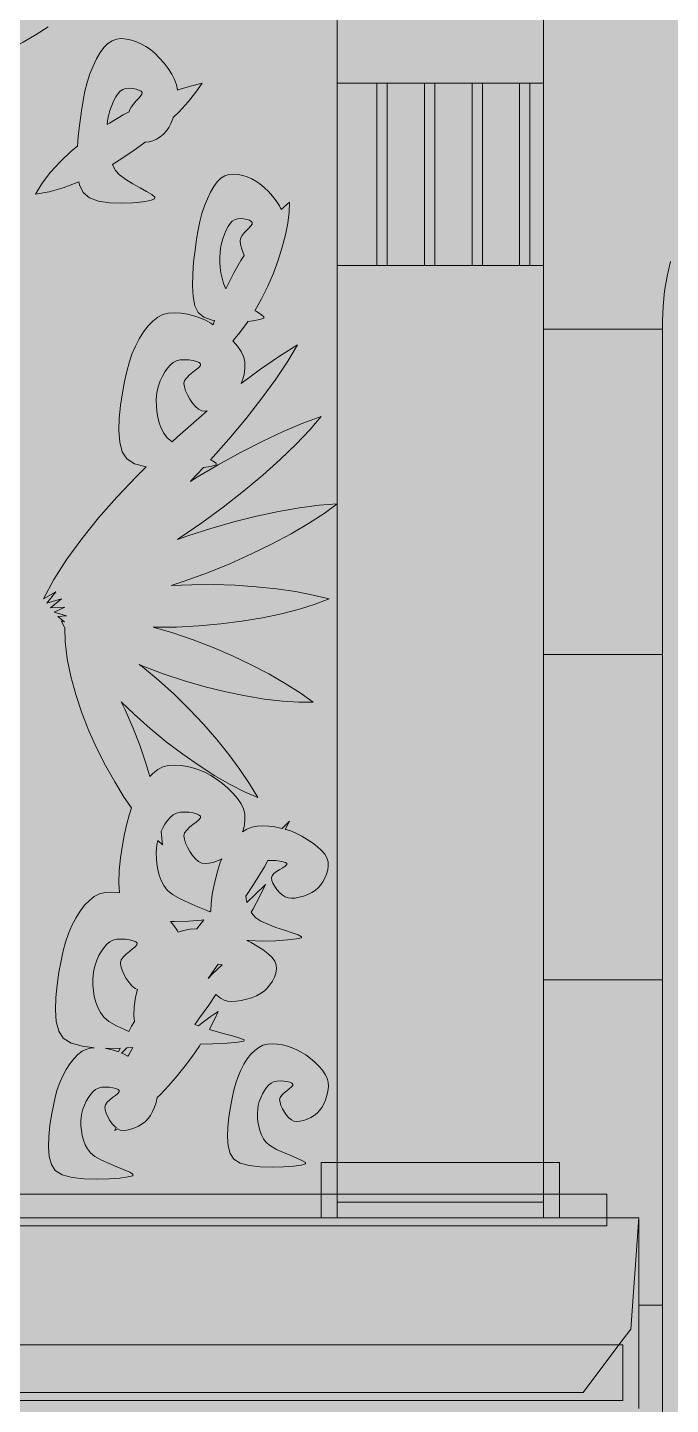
# Model space of a CAD drawing. Header units: millimetres. Extents: x -2412 to 16214, y -1176 to 12021.
# Drawn here: x 4000 to 5237, y 3275 to 5924 of the extents above; entities that cross this region are included whole.
import ezdxf

# ---------------------------------------------------------------- set-up
doc = ezdxf.new("R2010")
doc.units = ezdxf.units.MM
for name, color, linetype, lineweight, true_color in [('00_WHITE_BACKGROUND', 7, 'Continuous', 18, 0xffffff), ('01_STRUCTURE', 7, 'Continuous', 18, 0x000000), ('02_CORNICES', 7, 'Continuous', 18, 0x000000), ('05_STONE_JOINTS', 7, 'Continuous', 18, 0x000000), ('06_ORNAMENT', 7, 'Continuous', 18, 0x000000), ('07_RAILINGS', 7, 'Continuous', 18, 0x000000)]:
    doc.layers.add(name, color=color, linetype=linetype, lineweight=lineweight, true_color=true_color)

msp = doc.modelspace()

# ---------------------------------------------------------------- linework, layer by layer
at = {"layer": '00_WHITE_BACKGROUND', "lineweight": 18, "true_color": 0xffffff}
msp.add_solid([(-2412.2137, -1175.5725), (16213.7405, -1175.5725), (-2412.2137, 12015.2672), (16213.7405, 12015.2672)], dxfattribs=at)
at = {"layer": '01_STRUCTURE', "color": 7, "lineweight": 18, "true_color": 0x000000}
for points in [[(4992.3664, 6564.8855), (4992.3664, 6473.2824), (4992.3664, 5969.4656), (4992.3664, 5816.7939), (4992.3664, 5465.6489)], [(4595.4198, 5465.6489), (4595.4198, 5816.7939), (4595.4198, 5969.4656), (4595.4198, 6015.2672), (4351.145, 6015.2672), (4351.145, 6244.2748), (1603.0534, 6244.2748), (1603.0534, 6015.2672), (1358.7786, 6015.2672), (1358.7786, 5969.4656)], [(4595.4198, 5465.6489), (4671.7557, 5465.6489), (4691.6031, 5465.6489), (4763.3588, 5465.6489), (4783.2061, 5465.6489), (4854.9618, 5465.6489), (4874.8092, 5465.6489), (4946.5649, 5465.6489), (4966.4122, 5465.6489), (4992.3664, 5465.6489)], [(4595.4198, 5007.6336), (4595.4198, 5465.6489)], [(4992.3664, 5465.6489), (4992.3664, 5343.5115), (4992.3664, 4717.5573), (4992.3664, 4091.6031), (4992.3664, 3740.458)], [(5221.374, 3465.6489), (5221.374, 4091.6031), (5221.374, 4717.5573), (5221.374, 5343.5115), (5221.374, 5358.7786), (5222.3359, 5387.7405), (5225.2214, 5416.5649), (5230.0305, 5445.1603), (5236.7176, 5473.374)], [(4992.3664, 3740.458), (4595.4198, 3740.458)], [(4992.3664, 3740.458), (4992.3664, 3679.3893), (4992.3664, 3664.1221)], [(4992.3664, 3664.1221), (4595.4198, 3664.1221)], [(4992.3664, 3664.1221), (4992.3664, 3633.5878)], [(5175.5725, 3633.5878), (5175.5725, 3465.6489)]]:
    msp.add_lwpolyline(points, dxfattribs=at)
at = {"layer": '02_CORNICES', "color": 7, "lineweight": 18, "true_color": 0x000000}
for points in [[(4595.4198, 3740.458), (4564.8855, 3740.458), (4564.8855, 3679.3893)], [(5022.9008, 3679.3893), (5022.9008, 3740.458), (4992.3664, 3740.458)], [(1389.313, 3679.3893), (1969.4656, 3679.3893), (3984.7328, 3679.3893), (4564.8855, 3679.3893)], [(4564.8855, 3679.3893), (4595.4198, 3679.3893), (4992.3664, 3679.3893), (5022.9008, 3679.3893)], [(4564.8855, 3679.3893), (4564.8855, 3633.5878)], [(5022.9008, 3679.3893), (5114.5038, 3679.3893), (5114.5038, 3633.5878)], [(5022.9008, 3633.5878), (5022.9008, 3679.3893)], [(5114.5038, 3633.5878), (5114.5038, 3618.3206), (854.9618, 3618.3206), (854.9618, 3633.5878)], [(3984.7328, 3633.5878), (4564.8855, 3633.5878)], [(4564.8855, 3633.5878), (4595.4198, 3633.5878), (4992.3664, 3633.5878), (5022.9008, 3633.5878)], [(5022.9008, 3633.5878), (5114.5038, 3633.5878)], [(5114.5038, 3633.5878), (5175.5725, 3633.5878), (5160.3053, 3419.8473), (5137.4046, 3389.313)], [(5137.4046, 3389.313), (5068.7023, 3297.7099), (885.4962, 3297.7099), (824.4275, 3379.1298)], [(5137.4046, 3389.313), (5145.0382, 3389.313), (5145.0382, 3282.4427), (824.4275, 3282.4427), (824.4275, 3379.1298)], [(824.4275, 3379.1298), (824.4275, 3389.313), (5137.4046, 3389.313)]]:
    msp.add_lwpolyline(points, dxfattribs=at)
at = {"layer": '05_STONE_JOINTS', "color": 7, "lineweight": 18, "true_color": 0x000000}
for points in [[(4992.3664, 5343.5115), (5221.374, 5343.5115)], [(4992.3664, 4717.5573), (5221.374, 4717.5573)], [(4992.3664, 4091.6031), (5221.374, 4091.6031)], [(4992.3664, 2641.2214), (4992.3664, 2839.6947), (5221.374, 2839.6947), (5221.374, 3465.6489), (5175.5725, 3465.6489), (5175.5725, 3267.1756)]]:
    msp.add_lwpolyline(points, dxfattribs=at)
at = {"layer": '06_ORNAMENT', "color": 7, "lineweight": 18, "true_color": 0x000000}
for points in [[(3905.9695, 5928.4275), (3875.0534, 5918.9771), (3844.5802, 5908.1679), (3814.9466, 5896.0305), (3786.6107, 5882.5954), (3759.9847, 5867.9237), (3735.4962, 5852.0305), (3713.5725, 5834.9771), (3694.6565, 5816.7939), (3722.3969, 5815.4046), (3751.5878, 5816.7481), (3781.8473, 5820.5802), (3812.7939, 5826.626), (3844.0458, 5834.6565), (3875.2214, 5844.3969), (3905.9542, 5855.6183), (3935.8473, 5868.0611), (3964.5191, 5881.4656), (3991.6031, 5895.5878), (4016.7023, 5910.1832), (4039.4351, 5924.9771)], [(4595.4198, 3633.5878), (4595.4198, 3664.1221), (4595.4198, 3679.3893), (4595.4198, 3740.458), (4595.4198, 5007.6336)]]:
    msp.add_lwpolyline(points, dxfattribs=at)
for points in [[(4015.2672, 5603.0534), (4041.4656, 5607.6489), (4068.3053, 5615.1908), (4095.5267, 5625.3435), (4098.7786, 5626.8244), (4099.9695, 5620.8092), (4106.8702, 5606.1069), (4118.916, 5596.229), (4136.5344, 5589.8779), (4157.6794, 5586.5038), (4180.2748, 5585.4962), (4202.2748, 5586.3053), (4221.6489, 5588.3511), (4236.3359, 5591.084), (4244.2748, 5593.8931), (4244.6565, 5597.3435), (4239.0687, 5602.1985), (4229.0992, 5608.2443), (4216.3359, 5615.2672), (4202.3664, 5623.0534), (4188.7939, 5631.3893), (4177.1908, 5640.0611), (4169.1603, 5648.855), (4164, 5658.1985), (4163.2061, 5660.229), (4176.458, 5668.2137), (4202.229, 5685.5725), (4225.9389, 5703.2214), (4227.6641, 5702.9313), (4233.9237, 5703.6031), (4240.7634, 5705.6641), (4247.8321, 5708.9618), (4254.7939, 5713.3435), (4261.3282, 5718.626), (4267.084, 5724.6718), (4271.7557, 5731.2977), (4275.7557, 5739.0382), (4279.5878, 5748.2595), (4280.4275, 5750.7939), (4291.5115, 5761.7252), (4308.9466, 5780.8092), (4323.8168, 5799.2824), (4335.8779, 5816.7939), (4313.2061, 5811.1603), (4288.9313, 5803.5267), (4288.3359, 5803.2977), (4288.3206, 5803.4962), (4286.4122, 5813.7405), (4282.687, 5823.8015), (4277.2519, 5834.2748), (4270.4427, 5844.8397), (4262.5954, 5855.145), (4254.0611, 5864.8702), (4245.1908, 5873.6336), (4236.3206, 5881.145), (4227.7863, 5887.0229), (4219.145, 5891.7863), (4209.8931, 5895.9847), (4200.2443, 5899.3282), (4190.458, 5901.5267), (4180.7481, 5902.2901), (4171.3588, 5901.3282), (4162.5344, 5898.3817), (4154.5038, 5893.1298), (4146.9924, 5885.4046), (4139.6794, 5875.374), (4132.6718, 5863.3588), (4126.1069, 5849.6183), (4120.1221, 5834.4427), (4114.8244, 5818.1221), (4110.3664, 5800.9466), (4106.8702, 5783.2061), (4103.6489, 5763.1603), (4100.3053, 5739.7863), (4097.3435, 5714.4733), (4095.8626, 5695.6031), (4084.1985, 5685.9847), (4063.1145, 5666.1832), (4044.3511, 5645.6641), (4028.2748, 5624.5802)], [(4152.9618, 5736.9924), (4153.7557, 5744.1069), (4155.7405, 5754.0763), (4158.4733, 5763.9695), (4161.8321, 5773.4656), (4165.6489, 5782.2901), (4169.7557, 5790.1069), (4174.0305, 5796.6107), (4178.3206, 5801.5267), (4183.2672, 5804.7634), (4189.2824, 5806.5649), (4195.8931, 5807.1298), (4202.5954, 5806.6718), (4208.9008, 5805.3893), (4214.3053, 5803.4656), (4218.3206, 5801.084), (4220.458, 5798.4733), (4220.1374, 5795.374), (4217.5725, 5791.4809), (4213.4656, 5786.9466), (4208.5496, 5781.8626), (4203.5115, 5776.3969), (4199.0687, 5770.6412), (4195.9389, 5764.7176), (4195.3893, 5761.8168), (4183.7252, 5755.5725), (4157.3435, 5739.8779)], [(4595.4198, 5007.6336), (4560.9008, 5004.6718), (4523.2061, 4999.6031), (4482.9313, 4992.5191), (4440.687, 4983.5267), (4397.0992, 4972.687), (4352.7786, 4960.1221), (4308.3053, 4945.8931), (4288.1679, 4938.6718), (4293.0534, 4941.7863), (4335.4962, 4970.916), (4376.5191, 5001.0687), (4415.6489, 5031.7405), (4452.3511, 5062.4275), (4486.1374, 5092.6565), (4516.5038, 5121.9237), (4542.916, 5149.7252), (4564.8855, 5175.5725), (4529.7252, 5162.4733), (4491.7252, 5146.3817), (4451.4962, 5127.5267), (4409.6794, 5106.2137), (4366.855, 5082.7023), (4323.6336, 5057.2519), (4313.2214, 5050.6718), (4314.0153, 5051.4809), (4338.3511, 5077.4504), (4352.6565, 5079.4656), (4362.5954, 5082.1374), (4363.0687, 5085.4046), (4356.0763, 5090.0305), (4351.9084, 5091.9389), (4387.313, 5132), (4420.4427, 5171.7557), (4450.6412, 5210.3511), (4477.4351, 5247.1756), (4500.3969, 5281.5878), (4519.084, 5312.9771), (4484.8397, 5291.4504), (4448.1527, 5266.1985), (4411.084, 5238.7634), (4414.5496, 5249.1145), (4417.0229, 5259.9695), (4418.1527, 5270.7939), (4417.6641, 5281.2672), (4415.2672, 5290.9924), (4410.6107, 5300.5496), (4403.8168, 5310.5038), (4395.2977, 5320.5344), (4394.7481, 5321.0992), (4405.7405, 5333.542), (4421.7557, 5354.855), (4423.9847, 5358.3053), (4433.4504, 5359.2977), (4446.916, 5361.7405), (4454.1985, 5364.2748), (4454.5496, 5367.374), (4449.4198, 5371.7405), (4440.2901, 5377.1908), (4437.2061, 5378.855), (4450.0763, 5401.6336), (4462.2595, 5426.3206), (4473.0076, 5451.3588), (4482.2748, 5476.3817), (4489.9847, 5501.0076), (4496.0611, 5524.8397), (4500.4427, 5547.4962), (4503.0534, 5568.6107), (4503.8168, 5587.7863), (4488.0458, 5573.8931), (4488.0153, 5573.8473), (4484.4275, 5580.626), (4478.1832, 5590.1374), (4470.9924, 5599.4046), (4463.1756, 5608.1527), (4455.0382, 5616.0458), (4446.9008, 5622.7939), (4439.084, 5628.0916), (4431.1756, 5632.3817), (4422.687, 5636.1679), (4413.8473, 5639.1756), (4404.8702, 5641.145), (4395.9695, 5641.8321), (4387.3588, 5640.9771), (4379.2672, 5638.3053), (4371.9084, 5633.5878), (4365.0229, 5626.626), (4358.3206, 5617.6183), (4351.8931, 5606.7939), (4345.8779, 5594.4275), (4340.3817, 5580.7786), (4335.542, 5566.0916), (4331.4504, 5550.626), (4328.2443, 5534.6565), (4325.2977, 5516.6107), (4322.229, 5495.5878), (4319.5115, 5472.7939), (4317.6489, 5449.4656), (4317.0992, 5426.8244), (4318.3664, 5406.0916), (4321.9237, 5388.5038), (4328.2443, 5375.2672), (4339.2977, 5366.3817), (4355.4351, 5360.6718), (4359.4504, 5360.0305), (4357.5573, 5353.3588), (4357.2977, 5352.0305), (4352.6412, 5355.0229), (4341.9847, 5360.6107), (4331.1908, 5365.145), (4319.6183, 5369.1298), (4307.5725, 5372.3053), (4295.3282, 5374.3817), (4283.1908, 5375.1145), (4271.4504, 5374.2137), (4260.4275, 5371.4046), (4250.3817, 5366.4122), (4240.9924, 5359.0687), (4231.8473, 5349.5573), (4223.084, 5338.1221), (4214.8855, 5325.0687), (4207.4046, 5310.6565), (4200.7939, 5295.1603), (4195.2214, 5278.8397), (4190.8397, 5261.9847), (4186.8092, 5242.9313), (4182.626, 5220.7328), (4178.9313, 5196.687), (4176.3817, 5172.0611), (4175.6489, 5148.1679), (4177.374, 5126.2901), (4182.2137, 5107.7099), (4190.8397, 5093.7405), (4205.9084, 5084.3511), (4227.8931, 5078.3359), (4209.3588, 5059.9237), (4171.9542, 5020.2748), (4136.7939, 4980.2443), (4104.4885, 4940.229), (4075.6183, 4900.6412), (4050.7786, 4861.9084), (4030.5344, 4824.4275), (4054.3206, 4837.8321), (4037.4046, 4816.0305), (4065.1908, 4824.7786), (4044.2748, 4807.6336), (4071.8626, 4808.4733), (4051.145, 4799.2366), (4075.0992, 4791.7863), (4058.0153, 4790.8397), (4071.2519, 4780.1527), (4064.8855, 4782.4427), (4071.8779, 4768.8702), (4072.4885, 4742.3817), (4076.4275, 4709.2824), (4083.2824, 4675.1756), (4092.7328, 4640.4733), (4104.4427, 4605.5878), (4118.1069, 4570.916), (4133.4046, 4536.8855), (4150.0153, 4503.9084), (4167.6336, 4472.3817), (4185.9237, 4442.7328), (4199.8779, 4422.2748), (4195.2214, 4408.6107), (4190.8397, 4391.7557), (4186.8092, 4372.7023), (4182.626, 4350.5038), (4178.9313, 4326.458), (4176.3817, 4301.8321), (4175.6489, 4277.9389), (4177.1145, 4259.2214), (4173.1908, 4259.8779), (4161.0534, 4260.6107), (4149.313, 4259.7099), (4138.2901, 4256.9008), (4128.2443, 4251.9084), (4118.855, 4244.5649), (4109.7099, 4235.0534), (4100.9466, 4223.6183), (4092.7481, 4210.5649), (4085.2672, 4196.1527), (4078.6565, 4180.6565), (4073.084, 4164.3359), (4068.7023, 4147.4809), (4064.6718, 4128.4275), (4060.4885, 4106.229), (4056.7939, 4082.1832), (4054.2443, 4057.5573), (4053.5115, 4033.6641), (4055.2366, 4011.7863), (4060.0763, 3993.2061), (4068.7023, 3979.2366), (4083.771, 3969.8473), (4105.7863, 3963.8321), (4128.0305, 3961.1145), (4123.2977, 3960.7634), (4113.7405, 3958.3969), (4105.0382, 3954.1985), (4096.9008, 3948.0153), (4088.9771, 3940), (4081.3893, 3930.3817), (4074.2748, 3919.3893), (4067.7863, 3907.2519), (4062.0611, 3894.1985), (4057.2214, 3880.458), (4053.4351, 3866.2595), (4049.9542, 3850.2137), (4046.3206, 3831.5267), (4043.1145, 3811.2672), (4040.9008, 3790.5344), (4040.2595, 3770.4122), (4041.7557, 3751.9847), (4045.9542, 3736.3511), (4053.4351, 3724.5802), (4066.4885, 3716.6718), (4085.5725, 3711.6031), (4108.4733, 3708.8855), (4132.9466, 3708.0916), (4156.7939, 3708.7328), (4177.771, 3710.3817), (4193.6794, 3712.5496), (4202.2901, 3714.8092), (4202.7023, 3717.5725), (4196.6412, 3721.4504), (4185.8473, 3726.2901), (4172.0305, 3731.9084), (4156.9008, 3738.1374), (4142.1832, 3744.8092), (4129.6183, 3751.7405), (4120.916, 3758.7786), (4115.3282, 3766.2595), (4110.916, 3774.5038), (4107.5573, 3783.2824), (4105.1603, 3792.3664), (4103.6183, 3801.5267), (4102.8244, 3810.5344), (4102.6718, 3819.1603), (4103.0534, 3827.1756), (4104.2137, 3834.9771), (4106.3664, 3842.9618), (4109.3435, 3850.8702), (4112.9771, 3858.4733), (4117.0992, 3865.5267), (4121.5725, 3871.771), (4126.1985, 3876.9924), (4130.8397, 3880.916), (4136.1985, 3883.4962), (4142.7176, 3884.9466), (4149.8779, 3885.4046), (4157.145, 3885.0382), (4163.9695, 3884), (4169.8168, 3882.458), (4174.1679, 3880.5649), (4176.4885, 3878.4733), (4176.1374, 3875.9847), (4173.3588, 3872.8855), (4168.916, 3869.2519), (4163.5878, 3865.1908), (4158.1374, 3860.8092), (4153.3282, 3856.1985), (4149.9237, 3851.4656), (4148.7023, 3846.7176), (4149.5115, 3841.3588), (4151.542, 3835.0382), (4154.6107, 3828.229), (4158.5038, 3821.374), (4163.0382, 3814.9466), (4168, 3809.3893), (4170.2443, 3807.5725), (4167.9389, 3801.5267), (4173.771, 3804.916), (4178.4733, 3802.7481), (4184.2901, 3802.0458), (4191.084, 3802.5802), (4198.4885, 3804.229), (4206.1374, 3806.8702), (4213.6794, 3810.3664), (4220.7634, 3814.5954), (4227.0076, 3819.4351), (4232.0611, 3824.7328), (4236.3969, 3830.916), (4240.5496, 3838.3053), (4244.2595, 3846.5649), (4247.313, 3855.4198), (4249.4504, 3864.5649), (4249.5115, 3865.0687), (4255.2824, 3870.7634), (4271.8931, 3888.6412), (4287.8168, 3907.1603), (4302.916, 3926.0458), (4316.9924, 3945.0076), (4329.9084, 3963.7405), (4332.6107, 3968), (4356.5344, 3968.4275), (4383.9695, 3969.8626), (4404.7786, 3971.771), (4416.0305, 3973.7405), (4416.5649, 3976.1527), (4408.6565, 3979.5573), (4394.5344, 3983.7863), (4376.458, 3988.7023), (4356.6718, 3994.1527), (4349.7252, 3996.2595), (4351.5115, 3999.3435), (4359.8779, 4015.6336), (4366.4122, 4030.5344), (4351.4351, 4020.626), (4335.5725, 4008.9466), (4328.5191, 4003.2824), (4321.5725, 4005.8473), (4331.0076, 4018.4427), (4348.6107, 4043.2672), (4362.2443, 4063.6947), (4364.7023, 4061.3588), (4371.2061, 4056.5038), (4378.0153, 4052.8092), (4384.8855, 4050.687), (4392.4885, 4050.0611), (4401.374, 4050.5344), (4411.0534, 4051.9847), (4421.0534, 4054.2901), (4430.9313, 4057.3588), (4440.1832, 4061.0534), (4448.3511, 4065.2824), (4454.9618, 4069.9237), (4460.626, 4075.3435), (4466.0458, 4081.8015), (4470.916, 4089.0229), (4474.916, 4096.7786), (4477.7099, 4104.7786), (4478.9924, 4112.7481), (4478.4275, 4120.458), (4475.7252, 4127.6336), (4470.458, 4134.6718), (4462.7481, 4142.0153), (4453.0992, 4149.4046), (4441.9847, 4156.626), (4429.8931, 4163.4198), (4421.7252, 4167.4198), (4425.6794, 4167.0382), (4452.0458, 4166.3359), (4477.7252, 4166.9008), (4500.3206, 4168.3359), (4517.4504, 4170.2443), (4526.7176, 4172.2137), (4527.1603, 4174.626), (4520.6412, 4178.0305), (4509.0076, 4182.2595), (4494.1221, 4187.1756), (4477.8321, 4192.626), (4462, 4198.458), (4448.458, 4204.5344), (4439.084, 4210.687), (4433.0687, 4217.2366), (4430.1374, 4221.6794), (4433.4198, 4227.2824), (4446.9924, 4252.3359), (4458.0153, 4274.8092), (4437.6183, 4255.9389), (4422.0153, 4240.5496), (4420.458, 4248.0916), (4419.9695, 4252.6107), (4434.3969, 4274.9618), (4455.4656, 4309.084), (4462.4885, 4321.0687), (4462.5649, 4321.084), (4470.2748, 4321.4809), (4478.0916, 4321.1603), (4485.4504, 4320.2595), (4491.7557, 4318.916), (4496.4427, 4317.2519), (4498.9313, 4315.4198), (4498.5496, 4313.2519), (4495.5573, 4310.5344), (4490.7786, 4307.3435), (4485.0382, 4303.8015), (4479.1603, 4299.9695), (4473.9847, 4295.9389), (4470.3206, 4291.7863), (4469.0076, 4287.6336), (4469.8779, 4282.9466), (4472.0611, 4277.4198), (4475.3588, 4271.4504), (4479.5573, 4265.4504), (4484.4427, 4259.8321), (4489.8015, 4254.9771), (4495.4046, 4251.2824), (4501.0687, 4249.1603), (4507.3282, 4248.5344), (4514.6412, 4249.0076), (4522.6107, 4250.458), (4530.855, 4252.7634), (4538.9924, 4255.8321), (4546.6107, 4259.5267), (4553.3282, 4263.7557), (4558.7786, 4268.3969), (4563.4504, 4273.8168), (4567.9084, 4280.2748), (4571.9237, 4287.4962), (4575.2061, 4295.2519), (4577.5115, 4303.2519), (4578.5649, 4311.2214), (4578.1069, 4318.9313), (4575.8779, 4326.1069), (4571.542, 4333.145), (4565.1908, 4340.4885), (4557.2366, 4347.8779), (4548.0916, 4355.0992), (4538.1374, 4361.8931), (4527.7863, 4368.0305), (4517.4351, 4373.2824), (4507.4809, 4377.4046), (4497.4046, 4380.7481), (4495.8321, 4381.1756), (4503.8168, 4396.9466), (4489.8168, 4382.8092), (4486.6107, 4383.6794), (4475.3588, 4386.0153), (4463.9389, 4387.5573), (4452.6107, 4388.0916), (4441.6489, 4387.4198), (4431.3588, 4385.3588), (4421.9847, 4381.6794), (4413.7863, 4376.626), (4414.5496, 4378.8855), (4417.0229, 4389.7405), (4418.1527, 4400.5649), (4417.6641, 4411.0382), (4415.2672, 4420.7634), (4410.6107, 4430.3206), (4403.8168, 4440.2748), (4395.2977, 4450.3053), (4385.4962, 4460.1069), (4374.8397, 4469.3282), (4363.7405, 4477.6641), (4352.6412, 4484.7939), (4341.9847, 4490.3817), (4331.1908, 4494.916), (4319.6183, 4498.9008), (4307.5725, 4502.0763), (4295.3282, 4504.1527), (4283.1908, 4504.8855), (4271.4504, 4503.9847), (4260.4275, 4501.1756), (4250.3817, 4496.1832), (4240.9924, 4488.8397), (4235.2824, 4482.9008), (4227.8168, 4508.3206), (4216.1221, 4542.8244), (4202.8244, 4577.2061), (4188.0153, 4610.9924), (4180.2137, 4626.6718), (4205.0534, 4602.5344), (4235.6336, 4575.2824), (4266.9618, 4549.542), (4298.5344, 4525.6031), (4329.8626, 4503.7405), (4360.4427, 4484.2443), (4389.771, 4467.4046), (4417.374, 4453.4809), (4442.7481, 4442.7481), (4427.1908, 4468.8244), (4408.6412, 4496.3664), (4387.4351, 4524.9771), (4363.8473, 4554.1679), (4338.1832, 4583.542), (4310.7786, 4612.626), (4281.9084, 4640.9924), (4251.8931, 4668.2137), (4221.0534, 4693.8168), (4214.8855, 4698.4427), (4223.4504, 4694.7481), (4262.4885, 4679.9847), (4302.1832, 4666.855), (4341.9542, 4655.4198), (4381.2061, 4645.7405), (4419.3588, 4637.8779), (4455.8626, 4631.9084), (4490.1221, 4627.8931), (4521.5725, 4625.8779), (4549.6183, 4625.9542), (4524.4122, 4643.8779), (4495.8321, 4662.0153), (4464.3206, 4680.0458), (4430.3511, 4697.7252), (4394.3817, 4714.7176), (4356.9008, 4730.7786), (4318.3511, 4745.6183), (4279.2061, 4758.916), (4241.4351, 4769.9847), (4244.1679, 4769.8931), (4286.8092, 4770.3359), (4329.4504, 4772.5344), (4371.5267, 4776.3511), (4412.4885, 4781.6031), (4451.7252, 4788.1679), (4488.687, 4795.8779), (4522.7939, 4804.5954), (4553.4656, 4814.1679), (4580.1527, 4824.4275), (4549.5267, 4831.9695), (4515.6183, 4838.458), (4478.9466, 4843.8015), (4440.0611, 4847.9084), (4399.542, 4850.6718), (4357.9084, 4852), (4315.7405, 4851.7863), (4276.0458, 4850.0611), (4301.4809, 4858.3359), (4345.8626, 4874.626), (4389.1756, 4892.2595), (4430.8855, 4910.9008), (4470.3969, 4930.229), (4507.1756, 4949.9084), (4540.6412, 4969.5878), (4570.2443, 4988.9313)], [(4369.9084, 5481.6641), (4370.229, 5490.687), (4371.2214, 5499.4656), (4373.0382, 5508.4427), (4375.5573, 5517.3435), (4378.626, 5525.8931), (4382.1221, 5533.8321), (4385.8931, 5540.855), (4389.8168, 5546.7176), (4393.7405, 5551.145), (4398.2748, 5554.0458), (4403.7863, 5555.6794), (4409.8473, 5556.1985), (4416, 5555.7863), (4421.771, 5554.626), (4426.7176, 5552.8855), (4430.4122, 5550.7481), (4432.3664, 5548.3969), (4432.0611, 5545.6031), (4429.7099, 5542.1069), (4425.9542, 5538.0153), (4421.4504, 5533.4504), (4416.8397, 5528.5191), (4412.7634, 5523.3435), (4409.8931, 5518.0153), (4408.855, 5512.6718), (4409.542, 5506.6412), (4411.2519, 5499.5267), (4413.8473, 5491.8626), (4416.626, 5485.3893), (4410.2748, 5475.5267), (4396.7176, 5451.9237), (4384.4122, 5427.6489), (4381.4046, 5420.7634), (4380.626, 5422.1527), (4376.8855, 5431.4351), (4374.0458, 5441.313), (4372.0153, 5451.5267), (4370.7023, 5461.8321), (4370.0305, 5471.9695)], [(4247.6489, 5206.0611), (4248.0916, 5215.5725), (4249.4351, 5224.8397), (4251.9237, 5234.3206), (4255.3435, 5243.7099), (4259.542, 5252.7328), (4264.3053, 5261.1145), (4269.4504, 5268.5344), (4274.7939, 5274.7176), (4280.1527, 5279.3893), (4286.3359, 5282.458), (4293.8626, 5284.1679), (4302.1221, 5284.7176), (4310.5038, 5284.2901), (4318.3664, 5283.0534), (4325.1298, 5281.2214), (4330.1527, 5278.9771), (4332.8244, 5276.4885), (4332.4122, 5273.542), (4329.2061, 5269.8473), (4324.0916, 5265.5267), (4317.9389, 5260.7176), (4311.6489, 5255.5115), (4306.0916, 5250.0458), (4302.1679, 5244.4275), (4300.7634, 5238.7786), (4301.6947, 5232.4122), (4304.0305, 5224.916), (4307.5725, 5216.8244), (4312.0763, 5208.687), (4317.2977, 5201.0534), (4323.0382, 5194.458), (4329.0534, 5189.4504), (4335.1145, 5186.5649), (4341.8321, 5185.7252), (4345.6031, 5186.0305), (4329.2061, 5172.3206), (4288.5802, 5136.3511), (4278.0916, 5126.5344), (4268.7023, 5134.3511), (4262.2595, 5143.2366), (4257.1603, 5153.0229), (4253.2977, 5163.4504), (4250.5191, 5174.229), (4248.7481, 5185.1145), (4247.8168, 5195.8168)], [(4247.6489, 4335.8321), (4248.0916, 4345.3435), (4249.4351, 4354.6107), (4250.8397, 4359.9389), (4259.542, 4351.145), (4257.1756, 4377.4046), (4259.542, 4382.5038), (4264.3053, 4390.8855), (4269.4504, 4398.3053), (4274.7939, 4404.4885), (4280.1527, 4409.1603), (4286.3359, 4412.229), (4293.8626, 4413.9389), (4302.1221, 4414.4885), (4310.5038, 4414.0611), (4318.3664, 4412.8244), (4325.1298, 4410.9924), (4330.1527, 4408.7481), (4332.8244, 4406.2595), (4332.4122, 4403.313), (4329.2061, 4399.6183), (4324.0916, 4395.2977), (4317.9389, 4390.4885), (4311.6489, 4385.2824), (4306.0916, 4379.8168), (4302.1679, 4374.1985), (4300.7634, 4368.5496), (4301.6947, 4362.1832), (4304.0305, 4354.687), (4307.5725, 4346.5954), (4312.0763, 4338.458), (4317.2977, 4330.8244), (4323.0382, 4324.229), (4329.0534, 4319.2214), (4335.1145, 4316.3359), (4341.8321, 4315.4962), (4349.6641, 4316.1374), (4358.1985, 4318.0916), (4367.0382, 4321.2366), (4373.6183, 4324.3817), (4370.4885, 4317.1603), (4366.4122, 4304.7328), (4362.6565, 4290.7023), (4358.7481, 4274.3359), (4355.2977, 4256.6107), (4352.916, 4238.4733), (4352.3664, 4224.458), (4350.6412, 4222.3053), (4343.6183, 4225.542), (4327.6794, 4232.2137), (4310.2137, 4239.6183), (4293.2519, 4247.5267), (4278.7481, 4255.771), (4268.7023, 4264.1221), (4262.2595, 4273.0076), (4257.1603, 4282.7939), (4253.2977, 4293.2214), (4250.5191, 4304), (4248.7481, 4314.8855), (4247.8168, 4325.5878)], [(4274.7328, 4204.1985), (4282.5802, 4203.9237), (4310.0916, 4204.7023), (4334.3053, 4206.6565), (4339.0382, 4207.313), (4325.4504, 4189.5878), (4312.7481, 4188.9466), (4300.229, 4186.8855), (4289.7252, 4183.4809), (4288.4733, 4186.0458), (4281.6794, 4196)], [(4125.5115, 4091.5573), (4125.9542, 4101.0687), (4127.2977, 4110.3359), (4129.7863, 4119.8168), (4133.2061, 4129.2061), (4137.4046, 4138.229), (4142.1679, 4146.6107), (4147.313, 4154.0305), (4152.6565, 4160.2137), (4158.0153, 4164.8855), (4164.1985, 4167.9542), (4171.7252, 4169.6641), (4179.9847, 4170.2137), (4188.3664, 4169.7863), (4196.229, 4168.5496), (4202.9924, 4166.7176), (4208.0153, 4164.4733), (4210.687, 4161.9847), (4210.2748, 4159.0382), (4207.0687, 4155.3435), (4201.9542, 4151.0229), (4195.8015, 4146.2137), (4189.5115, 4141.0076), (4183.9542, 4135.542), (4180.0305, 4129.9237), (4178.626, 4124.2748), (4179.5573, 4117.9084), (4181.8931, 4110.4122), (4185.4351, 4102.3206), (4189.9389, 4094.1832), (4195.1603, 4086.5496), (4200.9008, 4079.9542), (4206.916, 4074.9466), (4211.3435, 4072.8397), (4207.8779, 4058.1374), (4204.9924, 4040), (4204.1527, 4022.3969), (4205.4351, 4011.8321), (4200.1069, 4002.7786), (4194.6412, 3992.5496), (4188.0763, 3995.3435), (4171.1145, 4003.2519), (4156.6107, 4011.4962), (4146.5649, 4019.8473), (4140.1221, 4028.7328), (4135.0229, 4038.5191), (4131.1603, 4048.9466), (4128.3817, 4059.7252), (4126.6107, 4070.6107), (4125.6794, 4081.313)], [(4347.1298, 4094.2748), (4358.9008, 4110.6107), (4366.5191, 4121.6794), (4373.5725, 4120.4427), (4374.1832, 4120.2595), (4355.8779, 4103.0229)], [(4149.3435, 3960.0305), (4160.4427, 3959.6489), (4177.9389, 3960.1527), (4174.687, 3953.2519), (4165.0382, 3956.4885), (4154.5954, 3959.1603)], [(4180.5802, 3950.8855), (4190.9008, 3960.6718), (4202.7176, 3961.6183), (4194.5496, 3947.6641), (4193.0992, 3944.9008), (4184.4275, 3949.313)], [(4384.7939, 3789.5267), (4386.1679, 3772.2595), (4390.0458, 3757.5878), (4396.9466, 3746.5649), (4408.9924, 3739.1603), (4426.6107, 3734.3969), (4447.7557, 3731.8626), (4470.3511, 3731.0992), (4492.3511, 3731.7099), (4511.7252, 3733.2519), (4526.4122, 3735.2977), (4534.3511, 3737.4046), (4534.7328, 3739.9847), (4529.145, 3743.6336), (4519.1756, 3748.1679), (4506.4122, 3753.4351), (4492.4427, 3759.2824), (4478.8702, 3765.5267), (4467.2672, 3772.0305), (4459.2366, 3778.626), (4454.0763, 3785.6336), (4450, 3793.374), (4446.9008, 3801.6031), (4444.7023, 3810.1069), (4443.2672, 3818.7023), (4442.5344, 3827.145), (4442.3969, 3835.2366), (4442.7481, 3842.7481), (4443.8321, 3850.0611), (4445.8168, 3857.542), (4448.5496, 3864.9618), (4451.9084, 3872.0916), (4455.7252, 3878.7023), (4459.8321, 3884.5649), (4464.1069, 3889.4504), (4468.3969, 3893.1298), (4473.3435, 3895.5573), (4479.3588, 3896.9008), (4485.9695, 3897.3435), (4492.6718, 3896.9924), (4498.9771, 3896.0305), (4504.3817, 3894.5802), (4508.3969, 3892.7939), (4510.5344, 3890.8397), (4510.2137, 3888.5191), (4507.6489, 3885.6031), (4503.542, 3882.1985), (4498.626, 3878.3817), (4493.5878, 3874.2748), (4489.145, 3869.9542), (4486.0153, 3865.5267), (4484.8855, 3861.0687), (4485.6336, 3856.0458), (4487.5115, 3850.1221), (4490.3359, 3843.7252), (4493.9389, 3837.313), (4498.1221, 3831.2824), (4502.7023, 3826.0763), (4507.5115, 3822.1221), (4512.3664, 3819.8473), (4517.7405, 3819.1756), (4524, 3819.6794), (4530.8397, 3821.2366), (4537.9084, 3823.7099), (4544.8702, 3826.9924), (4551.4046, 3830.9618), (4557.1603, 3835.4809), (4561.8321, 3840.458), (4565.8321, 3846.2595), (4569.6641, 3853.1756), (4573.0992, 3860.9313), (4575.9237, 3869.2214), (4577.8931, 3877.8015), (4578.7939, 3886.3511), (4578.3969, 3894.6107), (4576.4885, 3902.2901), (4572.7634, 3909.8321), (4567.3282, 3917.6947), (4560.5191, 3925.6183), (4552.6718, 3933.3435), (4544.1374, 3940.626), (4535.2672, 3947.2214), (4526.3969, 3952.8397), (4517.8626, 3957.2519), (4509.2214, 3960.8244), (4499.9695, 3963.9847), (4490.3206, 3966.4885), (4480.5344, 3968.1221), (4470.8244, 3968.7023), (4461.4351, 3967.9847), (4452.6107, 3965.771), (4444.5802, 3961.8321), (4437.0687, 3956.0305), (4429.7557, 3948.5191), (4422.7481, 3939.4962), (4416.1832, 3929.1908), (4410.1985, 3917.8168), (4404.9008, 3905.5878), (4400.4427, 3892.7023), (4396.9466, 3879.3893), (4393.7252, 3864.3511), (4390.3817, 3846.8244), (4387.4198, 3827.8321), (4385.3893, 3808.3969)]]:
    msp.add_lwpolyline(points, close=True, dxfattribs=at)
at = {"layer": '07_RAILINGS', "color": 7, "lineweight": 18, "true_color": 0x000000}
for points in [[(4595.4198, 5816.7939), (4671.7557, 5816.7939)], [(4671.7557, 5816.7939), (4691.6031, 5816.7939)], [(4671.7557, 5465.6489), (4671.7557, 5816.7939)], [(4691.6031, 5816.7939), (4763.3588, 5816.7939)], [(4691.6031, 5816.7939), (4691.6031, 5465.6489)], [(4763.3588, 5816.7939), (4783.2061, 5816.7939)], [(4763.3588, 5465.6489), (4763.3588, 5816.7939)], [(4783.2061, 5816.7939), (4854.9618, 5816.7939)], [(4783.2061, 5816.7939), (4783.2061, 5465.6489)], [(4854.9618, 5816.7939), (4874.8092, 5816.7939)], [(4854.9618, 5465.6489), (4854.9618, 5816.7939)], [(4874.8092, 5816.7939), (4946.5649, 5816.7939)], [(4874.8092, 5816.7939), (4874.8092, 5465.6489)], [(4946.5649, 5816.7939), (4966.4122, 5816.7939)], [(4946.5649, 5465.6489), (4946.5649, 5816.7939)], [(4966.4122, 5816.7939), (4992.3664, 5816.7939)], [(4966.4122, 5816.7939), (4966.4122, 5465.6489)]]:
    msp.add_lwpolyline(points, dxfattribs=at)

doc.saveas('drawing.dxf')
